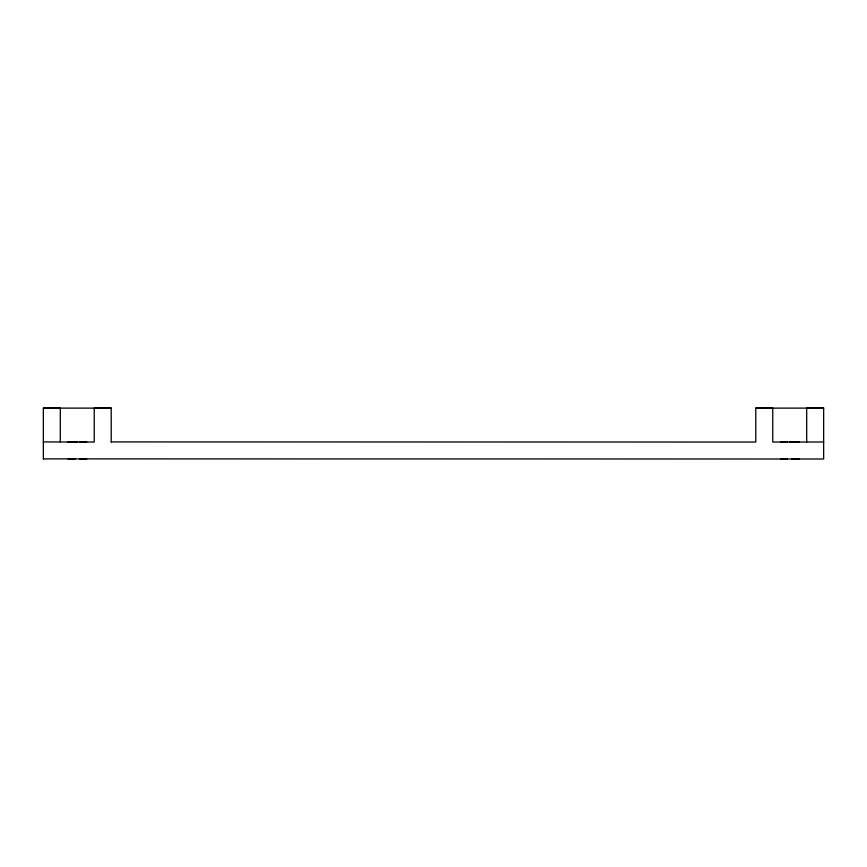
<?xml version="1.0" encoding="UTF-8"?>
<svg xmlns="http://www.w3.org/2000/svg" width="867" height="867" viewBox="0 0 867 867"><rect width="100%" height="100%" fill="white"/><g stroke="black" fill="none" stroke-linecap="round" stroke-linejoin="round"><path stroke-width="1.3" d="M43.35 408.119L111.204 408.119M755.796 408.119L823.65 408.119M74.865 441.964L67.951 441.986L77.271 441.997M792.135 441.964L799.049 441.986L789.729 441.997M43.35 441.921L94.243 442.04L94.243 407.999L111.204 407.999L111.204 442.04M111.204 441.921L755.796 442.04L755.796 407.999L772.757 407.999L772.757 442.04L823.65 442.007M43.35 458.881L823.65 459.001L823.65 408.086L806.689 408.086L806.689 442.04M60.311 442.04L60.311 408.086L43.35 408.086L43.35 459.001M86.602 441.986L79.688 441.997L86.602 441.986M780.712 441.975L787.312 441.997L780.712 441.975M68.265 458.946L74.865 458.957L68.265 458.946M86.602 458.946L79.688 458.957L86.602 458.946M780.712 458.946L787.312 458.957L780.712 458.946M799.049 458.946L792.135 458.957L799.049 458.946"/></g></svg>
